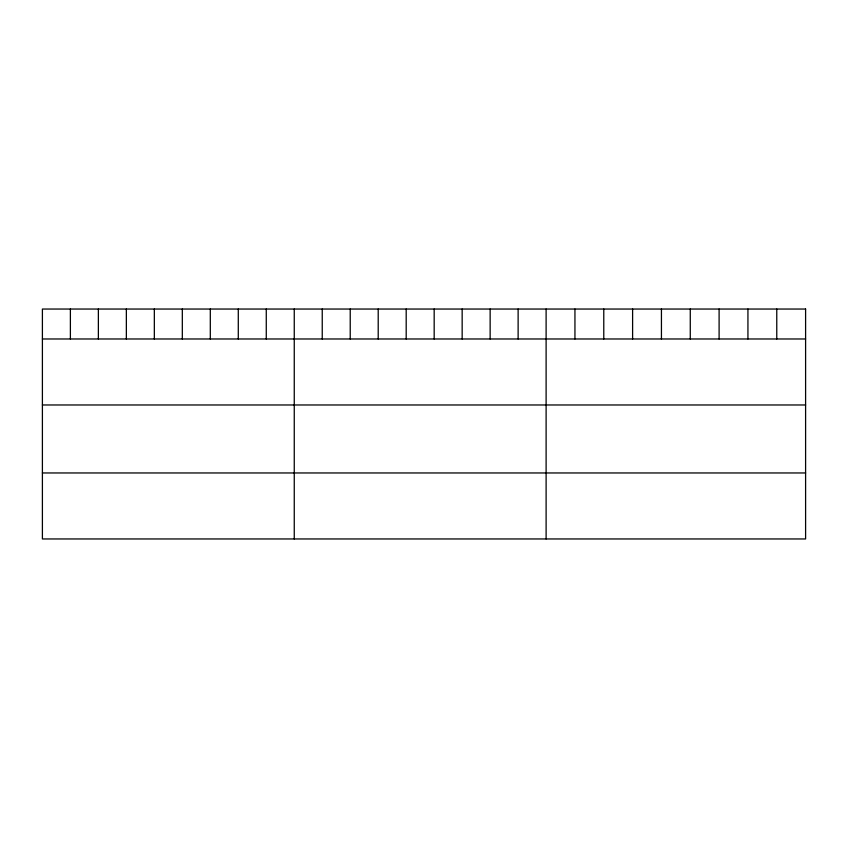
<?xml version="1.0" encoding="UTF-8"?>
<svg xmlns="http://www.w3.org/2000/svg" width="848" height="848" viewBox="0 0 848 848"><rect width="100%" height="100%" fill="white"/><g stroke="black" fill="none" stroke-linecap="round" stroke-linejoin="round"><path stroke-width="1.27" d="M42.4 338.977L805.6 338.977M42.4 404.973L805.6 404.973M42.4 472.961L805.6 472.961M776.768 309.043L776.768 338.977M747.936 309.043L747.936 338.977M719.104 309.043L719.104 338.977M690.272 309.043L690.272 338.977M661.44 309.043L661.44 338.977M632.608 309.043L632.608 338.977M603.776 309.043L603.776 338.977M574.944 309.043L574.944 338.977M546.112 309.043L546.112 538.957M518.128 309.043L518.128 338.977M490.144 309.043L490.144 338.977M462.16 309.043L462.16 338.977M434.176 309.043L434.176 338.977M406.192 309.043L406.192 338.977M378.208 309.043L378.208 338.977M350.224 309.043L350.224 338.977M322.24 309.043L322.24 338.977M294.256 309.043L294.256 538.957M266.272 309.043L266.272 338.977M238.288 309.043L238.288 338.977M210.304 309.043L210.304 338.977M182.32 309.043L182.32 338.977M154.336 309.043L154.336 338.977M126.352 309.043L126.352 338.977M98.368 309.043L98.368 338.977M70.384 309.043L70.384 338.977M805.6 309.043L42.4 309.043L42.4 538.957L805.6 538.957L805.6 309.043"/></g></svg>
